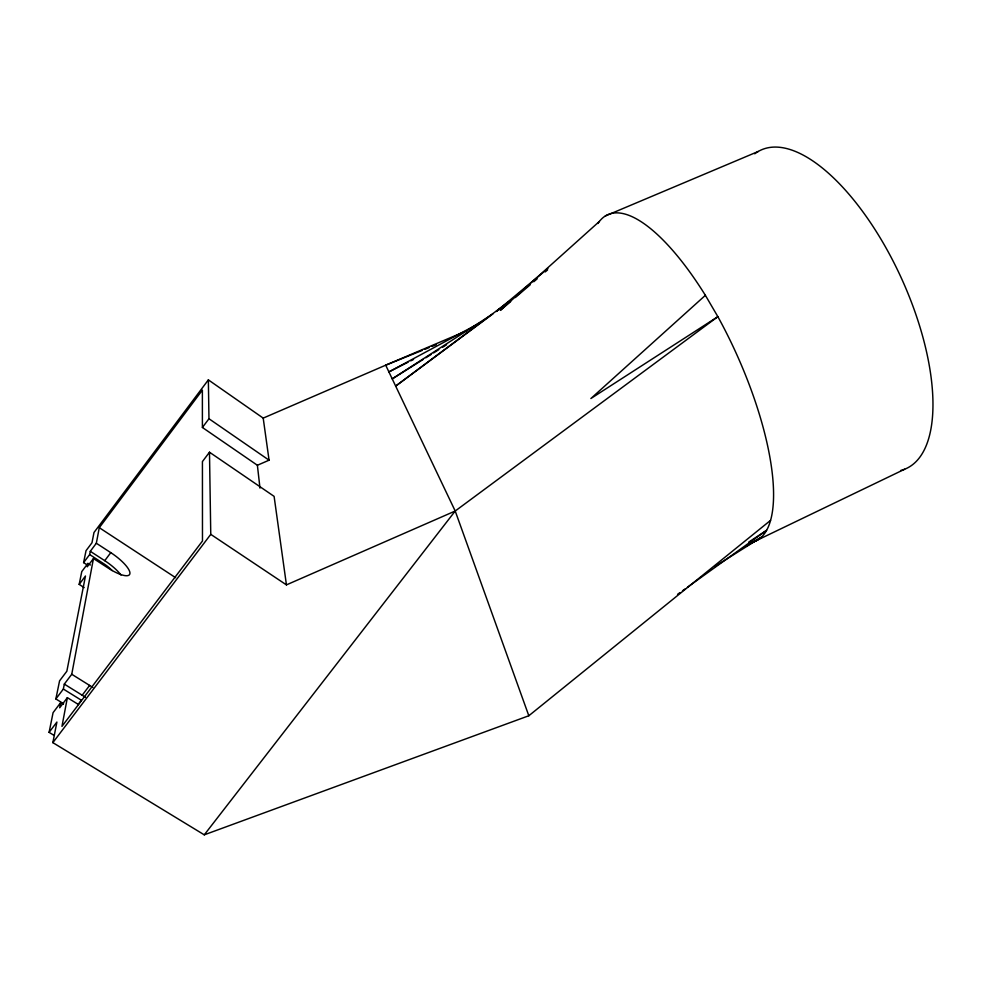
<?xml version="1.0" encoding="UTF-8"?>
<svg xmlns="http://www.w3.org/2000/svg" width="982" height="982" viewBox="0 0 982 982"><rect width="100%" height="100%" fill="white"/><g stroke="black" fill="none" stroke-linecap="round" stroke-linejoin="round"><path stroke-width="1.47" d="M78.45 704.511L67.365 697.65L61.964 726.373L202.476 540.984L202.427 461.577L209.485 452.211L274.101 496.364L286.437 584.879L455.206 511.021L717.867 316.67L705.383 295.324A179.154 59.792 65.6 0 0 597.928 223.503M63.597 703.713L55.864 698.951L63.351 689.057L64.309 684.11L71.747 674.266L93.462 558.537L108.302 568.148A24.599 7.107 35.4 0 0 129.906 573.635A24.599 7.107 35.4 0 0 110.782 552.645L96.334 543.242L99.28 527.69L202.378 390.124L202.402 427.477L257.382 465.259L259.985 488.103M63.143 704.106L60.7 702.596L59.681 707.801L67.365 697.65M90.381 565.006L87.914 563.41L87.251 566.81L93.462 558.537M87.238 564.969L83.605 562.612L89.657 554.56L90.295 551.307L96.334 543.242M770.551 520.386L528.819 715.755L204.268 834.835L52.856 742.638L56.907 722.052L49.1 732.351L54.133 735.432M49.1 732.351L53.077 712.662L60.7 702.596M84.206 587.617L79.174 584.388L81.776 571.585L87.914 563.41M83.605 562.612L86.023 550.706L91.977 542.776L93.99 532.502L208.356 379.874L263.201 418.111L269.068 460.19L257.382 465.259M55.864 698.951L59.571 680.857L66.85 671.222L85.471 576.004L79.174 584.388M202.402 427.477L208.97 418.749L208.356 379.874M120.982 575.022A24.587 7.242 35.3 0 0 104.743 560.685L110.782 552.645M64.309 684.11L82.193 695.219L89.62 685.424A30.27 10.9 35.6 0 1 92.86 687.547M78.044 704.61L81.359 700.227L63.351 689.057M52.856 742.638L210.762 534.355L209.485 452.211M204.268 834.835L455.206 511.021L385.693 365.181L263.201 418.111M705.383 295.324L590.882 398.532L717.867 316.67A179.154 59.792 65.6 0 1 754.348 541.573L746.345 546.029M599.364 221.453L500.292 310.386L510.665 301.511M515.28 297.558L530.268 284.731M533.729 281.773L537.179 278.814M545.255 271.904L547.563 269.927M547.895 268.528L496.278 311.503L509.732 301.388M509.069 301.474L395.66 386.098L493.038 313.798L392.223 378.88L423.279 359.375M677.543 594.356L680.01 592.576M682.49 590.796L684.957 589.016M687.437 587.236L766.586 530.329L748.701 542.113M714.761 566.553L761.124 537.399L749.119 544.126M425.869 357.755L431.037 354.502M433.627 352.882L438.807 349.629M442.686 347.198L446.565 344.756M481.192 322.182L388.909 371.908L408.058 362.223M410.795 360.836L413.532 359.449M754.348 541.573L904.618 469.249M466.511 330.86L385.693 365.181L422.174 350.414M605.342 215.966L758.239 151.474M424.973 349.273L429.183 347.567M431.982 346.437L436.192 344.731M71.747 674.266L89.62 685.424M89.657 554.56L104.178 563.987A14.055 4.137 35.3 0 1 112.169 570.603M90.295 551.307L104.743 560.685M99.28 527.69L175.631 577.686M210.762 534.355L286.437 584.879M208.97 418.749L269.068 460.19M455.206 511.021L528.819 715.755M754.728 153.806A175.029 74.632 65.5 0 1 900.825 276.949A175.029 74.632 65.5 0 1 900.604 470.525M82.193 695.219A30.258 11.109 35.5 0 1 85.434 697.343"/></g></svg>
